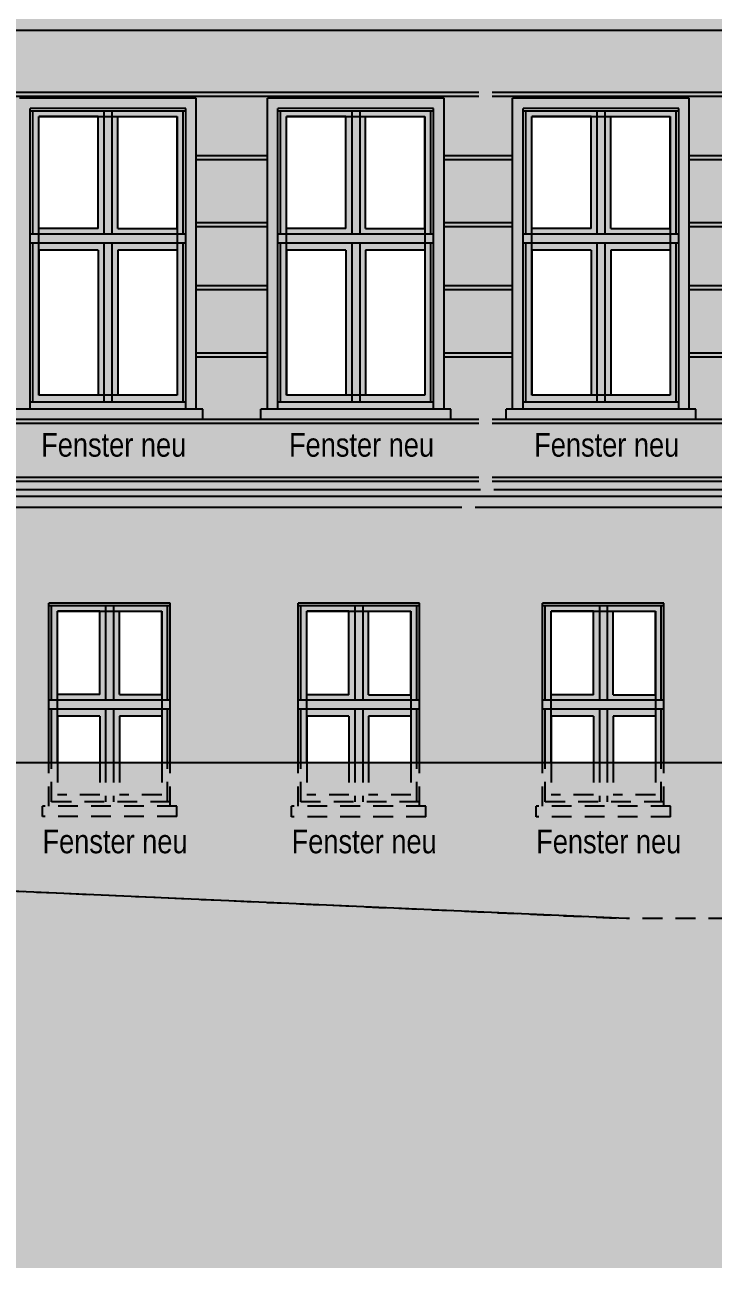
# Model space of a CAD drawing. Header units: metres. Extents: x 11 to 190, y 38 to 70.
# Drawn here: x 72.98 to 78.2, y 37.58 to 47.01 of the extents above; entities that cross this region are included whole.
import ezdxf
from ezdxf.enums import TextEntityAlignment as Align

# ---------------------------------------------------------------- set-up
doc = ezdxf.new("R2010")
doc.units = ezdxf.units.M
doc.header["$LTSCALE"] = 0.01
doc.header["$XCLIPFRAME"] = 2
doc.linetypes.add('AUSGEZOGEN', pattern=[1000, 1000, 0])
doc.linetypes.add('GESTRICHELT', pattern=[9, 6, -3])
for name, color, linetype in [('A_ansicht', 9, 'CONTINUOUS'), ('A_Fensterrahmen', 1, 'CONTINUOUS'), ('A_Glasbild', 7, 'CONTINUOUS'), ('A_Schraff_Fensterrahmen', 255, 'CONTINUOUS'), ('A_Schraff_gelände', 251, 'CONTINUOUS'), ('A_Schraff_Gewaende', 23, 'CONTINUOUS'), ('A_Schraff_Paneel', 14, 'CONTINUOUS'), ('A_Schraff_Sims', 17, 'CONTINUOUS'), ('A_TEXT', 2, 'CONTINUOUS'), ('FASSADE', 7, 'AUSGEZOGEN'), ('FASSADE_STRUKTUR', 8, 'AUSGEZOGEN')]:
    doc.layers.add(name, color=color, linetype=linetype)
doc.styles.add('arial-n', font='ARIALN.TTF')
picture_1 = doc.add_image_def('image1.jpg', size_in_pixel=(60, 84))

msp = doc.modelspace()

# ---------------------------------------------------------------- hatches: boundary and pattern name
at = {"layer": 'A_Schraff_Fensterrahmen'}
h = msp.add_hatch(color=256, dxfattribs=at)
h.paths.add_polyline_path([(73.5804, 46.3587), (73.0404, 46.3587), (73.0404, 45.4268), (73.5804, 45.4268)])
h.paths.add_polyline_path([(73.5354, 46.3177), (73.5354, 45.4677), (73.0854, 45.4677), (73.0854, 46.3177)], flags=16)
h.paths.add_polyline_path([(74.1804, 46.3587), (73.6404, 46.3587), (73.6404, 45.4268), (74.1804, 45.4268)])
h.paths.add_polyline_path([(74.1354, 46.3177), (74.1354, 45.4677), (73.6854, 45.4677), (73.6854, 46.3177)], flags=16)
h.paths.add_polyline_path([(73.5804, 45.3567), (73.0404, 45.3567), (73.0404, 44.1514), (73.5804, 44.1514)])
h.paths.add_polyline_path([(73.5354, 45.304), (73.5354, 44.204), (73.0854, 44.204), (73.0854, 45.304)], flags=16)
h.paths.add_polyline_path([(74.1804, 45.3567), (73.6404, 45.3567), (73.6404, 44.1514), (74.1804, 44.1514)])
h.paths.add_polyline_path([(74.1354, 45.304), (74.1354, 44.204), (73.6854, 44.204), (73.6854, 45.304)], flags=16)
h = msp.add_hatch(color=256, dxfattribs=at)
h.paths.add_polyline_path([(73.6404, 46.3587), (73.5804, 46.3587), (73.5804, 45.4268), (73.6404, 45.4268)])
h.paths.add_polyline_path([(73.6404, 45.3567), (73.5804, 45.3567), (73.5804, 44.1514), (73.6404, 44.1514)])
h = msp.add_hatch(color=256, dxfattribs=at)
h.paths.add_polyline_path([(75.4602, 46.3587), (74.9202, 46.3587), (74.9202, 45.4268), (75.4602, 45.4268)])
h.paths.add_polyline_path([(75.4152, 46.3177), (75.4152, 45.4677), (74.9652, 45.4677), (74.9652, 46.3177)], flags=16)
h.paths.add_polyline_path([(76.0602, 46.3587), (75.5202, 46.3587), (75.5202, 45.4268), (76.0602, 45.4268)])
h.paths.add_polyline_path([(76.0152, 46.3177), (76.0152, 45.4677), (75.5652, 45.4677), (75.5652, 46.3177)], flags=16)
h.paths.add_polyline_path([(75.4602, 45.3567), (74.9202, 45.3567), (74.9202, 44.1513), (75.4602, 44.1513)])
h.paths.add_polyline_path([(75.4152, 45.304), (75.4152, 44.204), (74.9652, 44.204), (74.9652, 45.304)], flags=16)
h.paths.add_polyline_path([(76.0602, 45.3567), (75.5202, 45.3567), (75.5202, 44.1513), (76.0602, 44.1513)])
h.paths.add_polyline_path([(76.0152, 45.304), (76.0152, 44.204), (75.5652, 44.204), (75.5652, 45.304)], flags=16)
h = msp.add_hatch(color=256, dxfattribs=at)
h.paths.add_polyline_path([(75.5202, 46.3587), (75.4602, 46.3587), (75.4602, 45.4268), (75.5202, 45.4268)])
h.paths.add_polyline_path([(75.5202, 45.3567), (75.4602, 45.3567), (75.4602, 44.1513), (75.5202, 44.1513)])
h = msp.add_hatch(color=256, dxfattribs=at)
h.paths.add_polyline_path([(77.3201, 46.3587), (76.7801, 46.3587), (76.7801, 45.4268), (77.3201, 45.4268)])
h.paths.add_polyline_path([(77.2751, 46.3178), (77.2751, 45.4678), (76.8251, 45.4678), (76.8251, 46.3178)], flags=16)
h.paths.add_polyline_path([(77.9201, 46.3587), (77.3801, 46.3587), (77.3801, 45.4268), (77.9201, 45.4268)])
h.paths.add_polyline_path([(77.8751, 46.3178), (77.8751, 45.4678), (77.4251, 45.4678), (77.4251, 46.3178)], flags=16)
h.paths.add_polyline_path([(77.3201, 45.3567), (76.7801, 45.3567), (76.7801, 44.1514), (77.3201, 44.1514)])
h.paths.add_polyline_path([(77.2751, 45.304), (77.2751, 44.204), (76.8251, 44.204), (76.8251, 45.304)], flags=16)
h.paths.add_polyline_path([(77.9201, 45.3567), (77.3801, 45.3567), (77.3801, 44.1514), (77.9201, 44.1514)])
h.paths.add_polyline_path([(77.8751, 45.304), (77.8751, 44.204), (77.4251, 44.204), (77.4251, 45.304)], flags=16)
h = msp.add_hatch(color=256, dxfattribs=at)
h.paths.add_polyline_path([(77.3801, 46.3587), (77.3201, 46.3587), (77.3201, 45.4268), (77.3801, 45.4268)])
h.paths.add_polyline_path([(77.3801, 45.3567), (77.3201, 45.3567), (77.3201, 44.1514), (77.3801, 44.1514)])
h = msp.add_hatch(color=256, dxfattribs=at)
h.paths.add_polyline_path([(74.2004, 44.1514), (73.0204, 44.1514), (73.0204, 44.0987), (74.2004, 44.0987)])
h.paths.add_polyline_path([(74.2004, 45.4268), (73.0204, 45.4268), (73.0204, 45.3567), (74.2004, 45.3567)])
h = msp.add_hatch(color=256, dxfattribs=at)
h.paths.add_polyline_path([(76.0802, 44.1513), (74.9002, 44.1513), (74.9002, 44.0987), (76.0802, 44.0987)])
h.paths.add_polyline_path([(76.0802, 45.4268), (74.9002, 45.4268), (74.9002, 45.3567), (76.0802, 45.3567)])
h = msp.add_hatch(color=256, dxfattribs=at)
h.paths.add_polyline_path([(77.9401, 44.1514), (76.7601, 44.1514), (76.7601, 44.0987), (77.9401, 44.0987)])
h.paths.add_polyline_path([(77.9401, 45.4268), (76.7601, 45.4268), (76.7601, 45.3567), (77.9401, 45.3567)])
h = msp.add_hatch(color=256, dxfattribs=at)
h.paths.add_polyline_path([(74.083, 42.6251), (73.163, 42.6251), (73.163, 42.6051), (74.083, 42.6051)])
h.paths.add_polyline_path([(73.183, 42.6051), (73.163, 42.6051), (73.163, 41.89), (73.183, 41.89)])
h.paths.add_polyline_path([(73.183, 41.8199), (73.163, 41.8199), (73.163, 41.4145), (73.183, 41.4145)])
h.paths.add_polyline_path([(74.083, 41.8199), (74.063, 41.8199), (74.063, 41.4145), (74.083, 41.4145)])
h.paths.add_polyline_path([(74.083, 42.6051), (74.063, 42.6051), (74.063, 41.89), (74.083, 41.89)])
h = msp.add_hatch(color=256, dxfattribs=at)
h.paths.add_polyline_path([(73.593, 42.6051), (73.183, 42.6051), (73.183, 41.89), (73.593, 41.89)])
h.paths.add_polyline_path([(73.548, 42.5641), (73.548, 41.931), (73.228, 41.931), (73.228, 42.5641)], flags=16)
h.paths.add_polyline_path([(74.063, 42.6051), (73.653, 42.6051), (73.653, 41.89), (74.063, 41.89)])
h.paths.add_polyline_path([(74.018, 42.5641), (74.018, 41.931), (73.698, 41.931), (73.698, 42.5641)], flags=16)
h.paths.add_polyline_path([(73.593, 41.8199), (73.183, 41.8199), (73.183, 41.4145), (73.228, 41.4145), (73.228, 41.7672), (73.548, 41.7672), (73.548, 41.4145), (73.593, 41.4145)])
h.paths.add_polyline_path([(74.063, 41.8199), (73.653, 41.8199), (73.653, 41.4145), (73.698, 41.4145), (73.698, 41.7672), (74.018, 41.7672), (74.018, 41.4145), (74.063, 41.4145)])
h = msp.add_hatch(color=256, dxfattribs=at)
h.paths.add_polyline_path([(73.653, 42.6051), (73.593, 42.6051), (73.593, 41.89), (73.653, 41.89)])
h.paths.add_polyline_path([(73.653, 41.8199), (73.593, 41.8199), (73.593, 41.4145), (73.653, 41.4145)])
h = msp.add_hatch(color=256, dxfattribs=at)
h.paths.add_polyline_path([(75.973, 42.625), (75.053, 42.625), (75.053, 42.605), (75.973, 42.605)])
h.paths.add_polyline_path([(75.073, 42.605), (75.053, 42.605), (75.053, 41.8899), (75.073, 41.8899)])
h.paths.add_polyline_path([(75.073, 41.8198), (75.053, 41.8198), (75.053, 41.4144), (75.073, 41.4144)])
h.paths.add_polyline_path([(75.973, 41.8198), (75.953, 41.8198), (75.953, 41.4144), (75.973, 41.4144)])
h.paths.add_polyline_path([(75.973, 42.605), (75.953, 42.605), (75.953, 41.8899), (75.973, 41.8899)])
h = msp.add_hatch(color=256, dxfattribs=at)
h.paths.add_polyline_path([(75.483, 42.605), (75.073, 42.605), (75.073, 41.8899), (75.483, 41.8899)])
h.paths.add_polyline_path([(75.438, 42.564), (75.438, 41.9309), (75.118, 41.9309), (75.118, 42.564)], flags=16)
h.paths.add_polyline_path([(75.953, 42.605), (75.543, 42.605), (75.543, 41.8899), (75.953, 41.8899)])
h.paths.add_polyline_path([(75.908, 42.564), (75.908, 41.9309), (75.588, 41.9309), (75.588, 42.564)], flags=16)
h.paths.add_polyline_path([(75.483, 41.8198), (75.073, 41.8198), (75.073, 41.4144), (75.118, 41.4144), (75.118, 41.7671), (75.438, 41.7671), (75.438, 41.4144), (75.483, 41.4144)])
h.paths.add_polyline_path([(75.953, 41.8198), (75.543, 41.8198), (75.543, 41.4144), (75.588, 41.4144), (75.588, 41.7671), (75.908, 41.7671), (75.908, 41.4144), (75.953, 41.4144)])
h = msp.add_hatch(color=256, dxfattribs=at)
h.paths.add_polyline_path([(75.543, 42.605), (75.483, 42.605), (75.483, 41.8899), (75.543, 41.8899)])
h.paths.add_polyline_path([(75.543, 41.8198), (75.483, 41.8198), (75.483, 41.4144), (75.543, 41.4144)])
h = msp.add_hatch(color=256, dxfattribs=at)
h.paths.add_polyline_path([(77.828, 42.6248), (76.908, 42.6248), (76.908, 42.6048), (77.828, 42.6048)])
h.paths.add_polyline_path([(76.928, 42.6048), (76.908, 42.6048), (76.908, 41.8898), (76.928, 41.8898)])
h.paths.add_polyline_path([(76.928, 41.8197), (76.908, 41.8197), (76.908, 41.4142), (76.928, 41.4142)])
h.paths.add_polyline_path([(77.828, 41.8197), (77.808, 41.8197), (77.808, 41.4142), (77.828, 41.4142)])
h.paths.add_polyline_path([(77.828, 42.6048), (77.808, 42.6048), (77.808, 41.8898), (77.828, 41.8898)])
h = msp.add_hatch(color=256, dxfattribs=at)
h.paths.add_polyline_path([(77.338, 42.6048), (76.928, 42.6048), (76.928, 41.8898), (77.338, 41.8898)])
h.paths.add_polyline_path([(77.293, 42.5639), (77.293, 41.9307), (76.973, 41.9307), (76.973, 42.5639)], flags=16)
h.paths.add_polyline_path([(77.808, 42.6048), (77.398, 42.6048), (77.398, 41.8898), (77.808, 41.8898)])
h.paths.add_polyline_path([(77.763, 42.5639), (77.763, 41.9307), (77.443, 41.9307), (77.443, 42.5639)], flags=16)
h.paths.add_polyline_path([(77.338, 41.8197), (76.928, 41.8197), (76.928, 41.4142), (76.973, 41.4142), (76.973, 41.767), (77.293, 41.767), (77.293, 41.4142), (77.338, 41.4142)])
h.paths.add_polyline_path([(77.808, 41.8197), (77.398, 41.8197), (77.398, 41.4142), (77.443, 41.4142), (77.443, 41.767), (77.763, 41.767), (77.763, 41.4142), (77.808, 41.4142)])
h = msp.add_hatch(color=256, dxfattribs=at)
h.paths.add_polyline_path([(77.398, 42.6048), (77.338, 42.6048), (77.338, 41.8898), (77.398, 41.8898)])
h.paths.add_polyline_path([(77.398, 41.8197), (77.338, 41.8197), (77.338, 41.4142), (77.398, 41.4142)])
for points in [[(74.083, 41.89), (73.163, 41.89), (73.163, 41.8199), (74.083, 41.8199)], [(75.973, 41.8899), (75.053, 41.8899), (75.053, 41.8198), (75.973, 41.8198)], [(77.828, 41.8898), (76.908, 41.8898), (76.908, 41.8197), (77.828, 41.8197)]]:
    msp.add_hatch(color=256, dxfattribs=at).paths.add_polyline_path(points)
at = {"layer": 'A_Schraff_gelände'}
msp.add_hatch(color=256, dxfattribs=at).paths.add_polyline_path([(11.3282, 41.598), (11.3282, 37.5789), (154.2308, 37.5789), (154.2216, 40.16), (110.1494, 40.16), (110.1494, 41.3633), (91.5663, 41.3633), (88.0786, 41.3633), (81.6712, 41.4133), (71.368, 41.4147), (60.93, 41.416), (60.93, 41.5372), (60.58, 41.5372), (60.58, 41.6622), (55.0967, 41.6622), (55.0967, 41.598), (46.9467, 41.598)])
at = {"layer": 'A_Schraff_Gewaende'}
h = msp.add_hatch(color=256, dxfattribs=at)
h.paths.add_polyline_path([(74.2804, 46.4587), (72.9404, 46.4587), (72.9404, 44.0987), (73.0204, 44.0987), (73.0204, 46.3787), (74.2004, 46.3787), (74.2004, 44.0987), (74.2804, 44.0987)])
h.paths.add_polyline_path([(74.3304, 44.0987), (74.2804, 44.0987), (72.8904, 44.0987), (72.8904, 44.0187), (74.3304, 44.0187)])
h = msp.add_hatch(color=256, dxfattribs=at)
h.paths.add_polyline_path([(76.1602, 46.4587), (74.8202, 46.4587), (74.8202, 44.0987), (74.9002, 44.0987), (74.9002, 46.3787), (76.0802, 46.3787), (76.0802, 44.0987), (76.1602, 44.0987)])
h.paths.add_polyline_path([(76.2102, 44.0987), (76.1602, 44.0987), (74.7702, 44.0987), (74.7702, 44.0187), (76.2102, 44.0187)])
h = msp.add_hatch(color=256, dxfattribs=at)
h.paths.add_polyline_path([(78.0201, 46.4587), (76.6801, 46.4587), (76.6801, 44.0987), (76.7601, 44.0987), (76.7601, 46.3787), (77.9401, 46.3787), (77.9401, 44.0987), (78.0201, 44.0987)])
h.paths.add_polyline_path([(78.0701, 44.0987), (78.0201, 44.0987), (76.6301, 44.0987), (76.6301, 44.0187), (78.0701, 44.0187)])
at = {"layer": 'A_Schraff_Paneel'}
h = msp.add_hatch(color=256, dxfattribs=at)
h.paths.add_polyline_path([(59.2, 46.9703), (59.2, 43.4844), (110.3894, 43.4844), (116.8374, 43.4842), (116.8374, 46.9701)])
h.paths.add_polyline_path([(106.5637, 44.0188), (106.5637, 44.0988), (106.6137, 44.0988), (106.6137, 46.4588), (107.9537, 46.4588), (107.9537, 44.0988), (108.0037, 44.0988), (108.0037, 44.0188)], flags=16)
h.paths.add_polyline_path([(104.6616, 44.0188), (104.6616, 44.0988), (104.7116, 44.0988), (104.7116, 46.4588), (106.0516, 46.4588), (106.0516, 44.0988), (106.1016, 44.0988), (106.1016, 44.0188)], flags=16)
h.paths.add_polyline_path([(102.7499, 44.0188), (102.7499, 44.0988), (102.7999, 44.0988), (102.7999, 46.4588), (104.1399, 46.4588), (104.1399, 44.0988), (104.1899, 44.0988), (104.1899, 44.0188)], flags=16)
h.paths.add_polyline_path([(100.89, 44.0188), (100.89, 44.0988), (100.94, 44.0988), (100.94, 46.4588), (102.28, 46.4588), (102.28, 44.0988), (102.33, 44.0988), (102.33, 44.0188)], flags=16)
h.paths.add_polyline_path([(99.0201, 44.0188), (99.0201, 44.0988), (99.0701, 44.0988), (99.0701, 46.4588), (100.4101, 46.4588), (100.4101, 44.0988), (100.4601, 44.0988), (100.4601, 44.0188)], flags=16)
h.paths.add_polyline_path([(97.1502, 44.0187), (97.1502, 44.0987), (97.2002, 44.0987), (97.2002, 46.4587), (98.5402, 46.4587), (98.5402, 44.0987), (98.5902, 44.0987), (98.5902, 44.0187)], flags=16)
h.paths.add_polyline_path([(95.3004, 44.0187), (95.3004, 44.0987), (95.3504, 44.0987), (95.3504, 46.4587), (96.6904, 46.4587), (96.6904, 44.0987), (96.7404, 44.0987), (96.7404, 44.0187)], flags=16)
h.paths.add_polyline_path([(93.4405, 44.0187), (93.4405, 44.0987), (93.4905, 44.0987), (93.4905, 46.4587), (94.8305, 46.4587), (94.8305, 44.0987), (94.8805, 44.0987), (94.8805, 44.0187)], flags=16)
h.paths.add_polyline_path([(91.5592, 44.0187), (91.5592, 44.0987), (91.6092, 44.0987), (91.6092, 46.4587), (92.9492, 46.4587), (92.9492, 44.0987), (92.9992, 44.0987), (92.9992, 44.0187)], flags=16)
h.paths.add_polyline_path([(89.6843, 44.0187), (89.6843, 44.0987), (89.7343, 44.0987), (89.7343, 46.4587), (91.0743, 46.4587), (91.0743, 44.0987), (91.1243, 44.0987), (91.1243, 44.0187)], flags=16)
h.paths.add_polyline_path([(87.8194, 44.0187), (87.8194, 44.0987), (87.8694, 44.0987), (87.8694, 46.4587), (89.2094, 46.4587), (89.2094, 44.0987), (89.2594, 44.0987), (89.2594, 44.0187)], flags=16)
h.paths.add_polyline_path([(85.9495, 44.0187), (85.9495, 44.0987), (85.9995, 44.0987), (85.9995, 46.4587), (87.3395, 46.4587), (87.3395, 44.0987), (87.3895, 44.0987), (87.3895, 44.0187)], flags=16)
h.paths.add_polyline_path([(84.0099, 44.0188), (84.0099, 44.0988), (84.0599, 44.0988), (84.0599, 46.4588), (85.3999, 46.4588), (85.3999, 44.0988), (85.4499, 44.0988), (85.4499, 44.0188)], flags=16)
h.paths.add_polyline_path([(82.1898, 44.0187), (82.1898, 44.0987), (82.2398, 44.0987), (82.2398, 46.4587), (83.5798, 46.4587), (83.5798, 44.0987), (83.6298, 44.0987), (83.6298, 44.0187)], flags=16)
h.paths.add_polyline_path([(80.3499, 44.0187), (80.3499, 44.0987), (80.3999, 44.0987), (80.3999, 46.4587), (81.7399, 46.4587), (81.7399, 44.0987), (81.7899, 44.0987), (81.7899, 44.0187)], flags=16)
h.paths.add_polyline_path([(78.48, 44.0187), (78.48, 44.0987), (78.53, 44.0987), (78.53, 46.4587), (79.87, 46.4587), (79.87, 44.0987), (79.92, 44.0987), (79.92, 44.0187)], flags=16)
h.paths.add_polyline_path([(76.6301, 44.0187), (76.6301, 44.0987), (76.6801, 44.0987), (76.6801, 46.4587), (78.0201, 46.4587), (78.0201, 44.0987), (78.0701, 44.0987), (78.0701, 44.0187)], flags=16)
h.paths.add_polyline_path([(74.7702, 44.0187), (74.7702, 44.0987), (74.8202, 44.0987), (74.8202, 46.4587), (76.1602, 46.4587), (76.1602, 44.0987), (76.2102, 44.0987), (76.2102, 44.0187)], flags=16)
h.paths.add_polyline_path([(72.8904, 44.0187), (72.8904, 44.0987), (72.9404, 44.0987), (72.9404, 46.4587), (74.2804, 46.4587), (74.2804, 44.0987), (74.3304, 44.0987), (74.3304, 44.0187)], flags=16)
h.paths.add_polyline_path([(71.0105, 44.0187), (71.0105, 44.0987), (71.0605, 44.0987), (71.0605, 46.4587), (72.4005, 46.4587), (72.4005, 44.0987), (72.4505, 44.0987), (72.4505, 44.0187)], flags=16)
h.paths.add_polyline_path([(69.1053, 44.0187), (69.1053, 44.0987), (69.1553, 44.0987), (69.1553, 46.4587), (70.4953, 46.4587), (70.4953, 44.0987), (70.5453, 44.0987), (70.5453, 44.0187)], flags=16)
h.paths.add_polyline_path([(67.3304, 44.0187), (67.3304, 44.0987), (67.3804, 44.0987), (67.3804, 46.4587), (68.7204, 46.4587), (68.7204, 44.0987), (68.7704, 44.0987), (68.7704, 44.0187)], flags=16)
h.paths.add_polyline_path([(65.3755, 44.0187), (65.3755, 44.0987), (65.4255, 44.0987), (65.4255, 46.4587), (66.7655, 46.4587), (66.7655, 44.0987), (66.8155, 44.0987), (66.8155, 44.0187)], flags=16)
h.paths.add_polyline_path([(63.5906, 44.0187), (63.5906, 44.0987), (63.6406, 44.0987), (63.6406, 46.4587), (64.9806, 46.4587), (64.9806, 44.0987), (65.0306, 44.0987), (65.0306, 44.0187)], flags=16)
h.paths.add_polyline_path([(61.6463, 44.0187), (61.6463, 44.0987), (61.6963, 44.0987), (61.6963, 46.4587), (63.0363, 46.4587), (63.0363, 44.0987), (63.0863, 44.0987), (63.0863, 44.0187)], flags=16)
h = msp.add_hatch(color=256, dxfattribs=at)
h.paths.add_polyline_path([(59.2, 43.3486), (59.2, 41.6622), (60.58, 41.6622), (60.58, 41.5372), (60.93, 41.5372), (60.93, 41.416), (61.978, 41.4141), (61.978, 42.6258), (62.898, 42.6258), (62.898, 41.4158), (63.858, 41.4156), (63.858, 42.6257), (64.778, 42.6257), (64.778, 41.4141), (65.738, 41.4154), (65.738, 42.6256), (66.658, 42.6256), (66.658, 41.4144), (67.603, 41.4145), (67.603, 42.6255), (68.523, 42.6255), (68.523, 41.4145), (69.473, 41.4148), (69.473, 42.6253), (70.393, 42.6253), (70.393, 41.4146), (71.303, 41.4145), (71.303, 42.6252), (72.223, 42.6252), (72.223, 41.4144), (73.163, 41.4142), (73.163, 42.6251), (74.083, 42.6251), (74.083, 41.4141), (75.053, 41.4142), (75.053, 42.625), (75.973, 42.605), (75.973, 41.4141), (76.908, 41.4141), (76.908, 42.6248), (77.828, 42.6248), (77.828, 41.4141), (78.798, 41.4141), (78.798, 42.6247), (79.718, 42.6247), (79.718, 41.4141), (80.7362, 41.4141), (80.7362, 42.2522), (81.7212, 42.2522), (81.7212, 41.4126), (82.4281, 41.4074), (82.4281, 41.4858), (82.4781, 41.4858), (82.4781, 42.6258), (83.4581, 42.6258), (83.4581, 41.4858), (83.5082, 41.4858), (83.5082, 41.4058), (83.5081, 41.399), (88.0786, 41.3633), (91.6729, 41.3633), (91.6729, 42.4922), (92.7829, 42.4922), (92.7829, 41.3633), (110.3894, 41.3633), (110.3894, 43.3502)])
h.paths.add_polyline_path([(84.2888, 42.6258), (84.2888, 41.4858), (84.2388, 41.4858), (84.2388, 41.4058), (85.3189, 41.4058), (85.3189, 41.4858), (85.2689, 41.4858), (85.2689, 42.6258)], flags=16)
h.paths.add_polyline_path([(86.1274, 42.6258), (86.1274, 41.4858), (86.0774, 41.4858), (86.0774, 41.4058), (87.1575, 41.4058), (87.1575, 41.4858), (87.1075, 41.4858), (87.1075, 42.6258)], flags=16)
h.paths.add_polyline_path([(88.4953, 42.6258), (88.4953, 41.4858), (88.4453, 41.4858), (88.4453, 41.4058), (89.5253, 41.4058), (89.5253, 41.4858), (89.4753, 41.4858), (89.4753, 42.6258)], flags=16)
h.paths.add_polyline_path([(89.9996, 42.6258), (89.9996, 41.4858), (89.9496, 41.4858), (89.9496, 41.4058), (91.0296, 41.4058), (91.0296, 41.4858), (90.9796, 41.4858), (90.9796, 42.6258)], flags=16)
h.paths.add_polyline_path([(93.7046, 42.6258), (93.7046, 41.4858), (93.6546, 41.4858), (93.6546, 41.4058), (94.7346, 41.4058), (94.7346, 41.4858), (94.6846, 41.4858), (94.6846, 42.6258)], flags=16)
h.paths.add_polyline_path([(95.5679, 42.6258), (95.5679, 41.4858), (95.5179, 41.4858), (95.5179, 41.4058), (96.5979, 41.4058), (96.5979, 41.4858), (96.5479, 41.4858), (96.5479, 42.6258)], flags=16)
h.paths.add_polyline_path([(97.4375, 42.6258), (97.4375, 41.4858), (97.3875, 41.4858), (97.3875, 41.4058), (98.4675, 41.4058), (98.4675, 41.4858), (98.4175, 41.4858), (98.4175, 42.6258)], flags=16)
h.paths.add_polyline_path([(99.3197, 42.6258), (99.3197, 41.4858), (99.2697, 41.4858), (99.2697, 41.4058), (100.3498, 41.4058), (100.3498, 41.4858), (100.3029, 41.4858), (100.3029, 42.6258)], flags=16)
h.paths.add_polyline_path([(101.1679, 42.6258), (101.1679, 41.4858), (101.1179, 41.4858), (101.1179, 41.4058), (102.1979, 41.4058), (102.1979, 41.4858), (102.1479, 41.4858), (102.1479, 42.6258)], flags=16)
h.paths.add_polyline_path([(103.0329, 42.6258), (103.0329, 41.4858), (102.9829, 41.4858), (102.9829, 41.4058), (104.0629, 41.4058), (104.0629, 41.4858), (104.0129, 41.4858), (104.0129, 42.6258)], flags=16)
h.paths.add_polyline_path([(104.8979, 42.6258), (104.8979, 41.4858), (104.8479, 41.4858), (104.8479, 41.4058), (105.9279, 41.4058), (105.9279, 41.4858), (105.8779, 41.4858), (105.8779, 42.6258)], flags=16)
at = {"layer": 'A_Schraff_Sims'}
for points in [[(116.6624, 46.9704), (116.6429, 47.0578), (59.001, 47.0578), (59.001, 46.9703)], [(59.18, 43.4844), (59.04, 43.4344), (59.051, 43.3502), (130.1924, 43.3502), (130.2034, 43.4342), (130.0524, 43.4842)]]:
    msp.add_hatch(color=256, dxfattribs=at).paths.add_polyline_path(points)

# ---------------------------------------------------------------- linework, layer by layer
at = {"layer": 'A_ansicht', "color": 2, "linetype": 'GESTRICHELT', "ltscale": 2.5}
for p, q in [((73.163, 41.0851), (73.163, 41.4141)), ((73.183, 41.1184), (73.183, 41.4141)), ((73.228, 41.4141), (73.228, 41.1711)), ((73.548, 41.4141), (73.548, 41.1711)), ((73.593, 41.4141), (73.593, 41.1184)), ((73.653, 41.4141), (73.653, 41.1184)), ((73.698, 41.4141), (73.698, 41.1711)), ((74.018, 41.4141), (74.018, 41.1711)), ((74.063, 41.1184), (74.063, 41.4141)), ((74.083, 41.0851), (74.083, 41.4141)), ((75.053, 41.085), (75.053, 41.4141)), ((75.073, 41.1183), (75.073, 41.4141)), ((75.118, 41.4141), (75.118, 41.171)), ((75.438, 41.4141), (75.438, 41.171)), ((75.483, 41.4141), (75.483, 41.1183)), ((75.543, 41.4141), (75.543, 41.1183)), ((75.588, 41.4141), (75.588, 41.171)), ((75.908, 41.4141), (75.908, 41.171)), ((75.953, 41.1183), (75.953, 41.4141)), ((75.973, 41.085), (75.973, 41.4141)), ((76.908, 41.0848), (76.908, 41.4141)), ((76.928, 41.1182), (76.928, 41.4141)), ((76.973, 41.4141), (76.973, 41.1709)), ((77.293, 41.4141), (77.293, 41.1709)), ((77.338, 41.4141), (77.338, 41.1182)), ((77.398, 41.4141), (77.398, 41.1182)), ((77.443, 41.4141), (77.443, 41.1709)), ((77.763, 41.4141), (77.763, 41.1709)), ((77.808, 41.1182), (77.808, 41.4141)), ((77.828, 41.0848), (77.828, 41.4141)), ((73.548, 41.1711), (73.228, 41.1711)), ((74.018, 41.1711), (73.698, 41.1711)), ((75.438, 41.171), (75.118, 41.171)), ((75.908, 41.171), (75.588, 41.171)), ((77.293, 41.1709), (76.973, 41.1709)), ((77.763, 41.1709), (77.443, 41.1709)), ((73.113, 41.0051), (73.113, 41.0851)), ((74.133, 41.0851), (73.113, 41.0851)), ((74.083, 41.1184), (73.163, 41.1184)), ((74.133, 41.0051), (74.133, 41.0851)), ((75.003, 41.005), (75.003, 41.085)), ((76.023, 41.085), (75.003, 41.085)), ((75.973, 41.1183), (75.053, 41.1183)), ((76.023, 41.005), (76.023, 41.085)), ((76.858, 41.0048), (76.858, 41.0848)), ((77.878, 41.0848), (76.858, 41.0848)), ((77.828, 41.1182), (76.908, 41.1182)), ((77.878, 41.0048), (77.878, 41.0848)), ((74.133, 41.0051), (73.113, 41.0051)), ((76.023, 41.005), (75.003, 41.005)), ((77.878, 41.0048), (76.858, 41.0048)), ((62.33, 40.916), (77.5448, 40.2322)), ((91.5663, 40.2322), (77.5448, 40.2322))]:
    msp.add_line(p, q, dxfattribs=at)
at = {"layer": 'A_Fensterrahmen'}
for p, q in [((74.2004, 46.3587), (73.0204, 46.3587)), ((73.0404, 45.4268), (73.0404, 46.3587)), ((73.5804, 46.3587), (73.5804, 45.4268)), ((73.6404, 46.3587), (73.6404, 45.4268)), ((74.1804, 45.4268), (74.1804, 46.3587)), ((76.0802, 46.3587), (74.9002, 46.3587)), ((74.9202, 45.4268), (74.9202, 46.3587)), ((75.4602, 46.3587), (75.4602, 45.4268)), ((75.5202, 46.3587), (75.5202, 45.4268)), ((76.0602, 45.4268), (76.0602, 46.3587)), ((77.9401, 46.3587), (76.7601, 46.3587)), ((76.7801, 45.4268), (76.7801, 46.3587)), ((77.3201, 46.3587), (77.3201, 45.4268)), ((77.3801, 46.3587), (77.3801, 45.4268)), ((77.9201, 45.4268), (77.9201, 46.3587)), ((73.0854, 45.4677), (73.0854, 46.3177)), ((73.5354, 46.3177), (73.0854, 46.3177)), ((73.5354, 45.4677), (73.5354, 46.3177)), ((73.6854, 45.4677), (73.6854, 46.3177)), ((73.6854, 46.3177), (74.1354, 46.3177)), ((74.1354, 45.4677), (74.1354, 46.3177)), ((74.9652, 45.4677), (74.9652, 46.3177)), ((75.4152, 46.3177), (74.9652, 46.3177)), ((75.4152, 45.4677), (75.4152, 46.3177)), ((75.5652, 45.4677), (75.5652, 46.3177)), ((75.5652, 46.3177), (76.0152, 46.3177)), ((76.0152, 45.4677), (76.0152, 46.3177)), ((76.8251, 45.4678), (76.8251, 46.3178)), ((77.2751, 46.3178), (76.8251, 46.3178)), ((77.2751, 45.4678), (77.2751, 46.3178)), ((77.4251, 45.4678), (77.4251, 46.3178)), ((77.4251, 46.3178), (77.8751, 46.3178)), ((77.8751, 45.4678), (77.8751, 46.3178)), ((74.2004, 45.4268), (73.0204, 45.4268)), ((73.5354, 45.4677), (73.0854, 45.4677)), ((73.6854, 45.4677), (74.1354, 45.4677)), ((76.0802, 45.4268), (74.9002, 45.4268)), ((75.4152, 45.4677), (74.9652, 45.4677)), ((75.5652, 45.4677), (76.0152, 45.4677)), ((77.9401, 45.4268), (76.7601, 45.4268)), ((77.2751, 45.4678), (76.8251, 45.4678)), ((77.4251, 45.4678), (77.8751, 45.4678)), ((74.2004, 45.3567), (73.0204, 45.3567)), ((73.0404, 44.1514), (73.0404, 45.3567)), ((73.5354, 45.304), (73.0854, 45.304)), ((73.0854, 45.304), (73.0854, 44.204)), ((73.5354, 45.304), (73.5354, 44.204)), ((73.5804, 45.3567), (73.5804, 44.1514)), ((73.6404, 45.3567), (73.6404, 44.1514)), ((73.6854, 45.304), (73.6854, 44.204)), ((74.1354, 45.304), (73.6854, 45.304)), ((74.1354, 45.304), (74.1354, 44.204)), ((74.1804, 44.1514), (74.1804, 45.3567)), ((76.0802, 45.3567), (74.9002, 45.3567)), ((74.9202, 44.1513), (74.9202, 45.3567)), ((75.4152, 45.304), (74.9652, 45.304)), ((74.9652, 45.304), (74.9652, 44.204)), ((75.4152, 45.304), (75.4152, 44.204)), ((75.4602, 45.3567), (75.4602, 44.1513)), ((75.5202, 45.3567), (75.5202, 44.1513)), ((76.0152, 45.304), (75.5652, 45.304)), ((75.5652, 45.304), (75.5652, 44.204)), ((76.0152, 45.304), (76.0152, 44.204)), ((76.0602, 44.1513), (76.0602, 45.3567)), ((77.9401, 45.3567), (76.7601, 45.3567)), ((76.7801, 44.1514), (76.7801, 45.3567)), ((77.2751, 45.304), (76.8251, 45.304)), ((76.8251, 45.304), (76.8251, 44.204)), ((77.2751, 45.304), (77.2751, 44.204)), ((77.3201, 45.3567), (77.3201, 44.1514)), ((77.3801, 45.3567), (77.3801, 44.1514)), ((77.8751, 45.304), (77.4251, 45.304)), ((77.4251, 45.304), (77.4251, 44.204)), ((77.8751, 45.304), (77.8751, 44.204)), ((77.9201, 44.1514), (77.9201, 45.3567)), ((73.5354, 44.204), (73.0854, 44.204)), ((74.1354, 44.204), (73.6854, 44.204)), ((75.4152, 44.204), (74.9652, 44.204)), ((76.0152, 44.204), (75.5652, 44.204)), ((77.2751, 44.204), (76.8251, 44.204)), ((77.8751, 44.204), (77.4251, 44.204)), ((74.2004, 44.1514), (73.0204, 44.1514)), ((76.0802, 44.1513), (74.9002, 44.1513)), ((77.9401, 44.1514), (76.7601, 44.1514)), ((74.083, 42.6051), (73.163, 42.6051)), ((73.183, 41.89), (73.183, 42.6051)), ((73.548, 42.5641), (73.228, 42.5641)), ((73.228, 41.931), (73.228, 42.5641)), ((73.548, 41.931), (73.548, 42.5641)), ((73.593, 42.6051), (73.593, 41.89)), ((73.653, 42.6051), (73.653, 41.89)), ((73.698, 41.931), (73.698, 42.5641)), ((73.698, 42.5641), (74.018, 42.5641)), ((74.018, 41.931), (74.018, 42.5641)), ((74.063, 41.89), (74.063, 42.6051)), ((75.973, 42.605), (75.053, 42.605)), ((75.073, 41.8899), (75.073, 42.605)), ((75.438, 42.564), (75.118, 42.564)), ((75.118, 41.9309), (75.118, 42.564)), ((75.438, 41.9309), (75.438, 42.564)), ((75.483, 42.605), (75.483, 41.8899)), ((75.543, 42.605), (75.543, 41.8899)), ((75.588, 41.9309), (75.588, 42.564)), ((75.588, 42.564), (75.908, 42.564)), ((75.908, 41.9309), (75.908, 42.564)), ((75.953, 41.8899), (75.953, 42.605)), ((77.828, 42.6048), (76.908, 42.6048)), ((76.928, 41.8898), (76.928, 42.6048)), ((76.973, 41.9307), (76.973, 42.5639)), ((77.293, 42.5639), (76.973, 42.5639)), ((77.293, 41.9307), (77.293, 42.5639)), ((77.338, 42.6048), (77.338, 41.8898)), ((77.398, 42.6048), (77.398, 41.8898)), ((77.443, 42.5639), (77.763, 42.5639)), ((77.443, 41.9307), (77.443, 42.5639)), ((77.763, 41.9307), (77.763, 42.5639)), ((77.808, 41.8898), (77.808, 42.6048)), ((73.548, 41.931), (73.228, 41.931)), ((73.698, 41.931), (74.018, 41.931)), ((75.438, 41.9309), (75.118, 41.9309)), ((75.588, 41.9309), (75.908, 41.9309)), ((77.293, 41.9307), (76.973, 41.9307)), ((77.443, 41.9307), (77.763, 41.9307)), ((74.083, 41.89), (73.163, 41.89)), ((74.083, 41.8199), (73.163, 41.8199)), ((73.183, 41.4141), (73.183, 41.8199)), ((73.593, 41.8199), (73.593, 41.4141)), ((73.653, 41.8199), (73.653, 41.4141)), ((74.063, 41.4141), (74.063, 41.8199)), ((75.973, 41.8899), (75.053, 41.8899)), ((75.973, 41.8198), (75.053, 41.8198)), ((75.073, 41.4141), (75.073, 41.8198)), ((75.483, 41.8198), (75.483, 41.4141)), ((75.543, 41.8198), (75.543, 41.4141)), ((75.953, 41.4141), (75.953, 41.8198)), ((77.828, 41.8898), (76.908, 41.8898)), ((77.828, 41.8197), (76.908, 41.8197)), ((76.928, 41.4141), (76.928, 41.8197)), ((77.338, 41.8197), (77.338, 41.4141)), ((77.398, 41.8197), (77.398, 41.4141)), ((77.808, 41.4141), (77.808, 41.8197)), ((73.548, 41.7672), (73.228, 41.7672)), ((73.228, 41.7672), (73.228, 41.4141)), ((73.548, 41.7672), (73.548, 41.4141)), ((73.698, 41.7672), (73.698, 41.4141)), ((74.018, 41.7672), (73.698, 41.7672)), ((74.018, 41.7672), (74.018, 41.4141)), ((75.438, 41.7671), (75.118, 41.7671)), ((75.118, 41.7671), (75.118, 41.4141)), ((75.438, 41.7671), (75.438, 41.4141)), ((75.908, 41.7671), (75.588, 41.7671)), ((75.588, 41.7671), (75.588, 41.4141)), ((75.908, 41.7671), (75.908, 41.4141)), ((77.293, 41.767), (76.973, 41.767)), ((76.973, 41.767), (76.973, 41.4141)), ((77.293, 41.767), (77.293, 41.4141)), ((77.763, 41.767), (77.443, 41.767)), ((77.443, 41.767), (77.443, 41.4141)), ((77.763, 41.767), (77.763, 41.4141))]:
    msp.add_line(p, q, dxfattribs=at)
at = {"layer": 'A_Schraff_gelände'}
msp.add_line((77.5448, 40.2322), (62.33, 40.9058), dxfattribs=at)
at = {"layer": 'FASSADE'}
for p, q in [((110.5884, 46.9703), (59.001, 46.9703)), ((74.2804, 46.4587), (72.9404, 46.4587)), ((74.2804, 44.0987), (74.2804, 46.4587)), ((74.8202, 44.0987), (74.8202, 46.4587)), ((76.1602, 46.4587), (74.8202, 46.4587)), ((76.1602, 44.0987), (76.1602, 46.4587)), ((76.6801, 44.0987), (76.6801, 46.4587)), ((78.0201, 46.4587), (76.6801, 46.4587)), ((78.0201, 44.0987), (78.0201, 46.4587)), ((73.0204, 44.0987), (73.0204, 46.3787)), ((74.2004, 46.3787), (73.0204, 46.3787)), ((74.2004, 44.0987), (74.2004, 46.3787)), ((74.9002, 44.0987), (74.9002, 46.3787)), ((76.0802, 46.3787), (74.9002, 46.3787)), ((76.0802, 44.0987), (76.0802, 46.3787)), ((76.7601, 44.0987), (76.7601, 46.3787)), ((77.9401, 46.3787), (76.7601, 46.3787)), ((77.9401, 44.0987), (77.9401, 46.3787)), ((74.3304, 44.0987), (72.8904, 44.0987)), ((74.3304, 44.0187), (74.3304, 44.0987)), ((76.2102, 44.0987), (74.7702, 44.0987)), ((74.7702, 44.0187), (74.7702, 44.0987)), ((76.2102, 44.0187), (76.2102, 44.0987)), ((78.0701, 44.0987), (76.6301, 44.0987)), ((76.6301, 44.0187), (76.6301, 44.0987)), ((78.0701, 44.0187), (78.0701, 44.0987)), ((74.3304, 44.0187), (72.8904, 44.0187)), ((76.2102, 44.0187), (74.7702, 44.0187)), ((78.0701, 44.0187), (76.6301, 44.0187)), ((110.5494, 43.4344), (59.04, 43.4344)), ((116.8374, 43.4844), (59.18, 43.4844)), ((116.6954, 43.3502), (59.051, 43.3502)), ((74.083, 42.6251), (73.163, 42.6251)), ((73.163, 41.4141), (73.163, 42.6251)), ((74.083, 41.4141), (74.083, 42.6251)), ((75.973, 42.625), (75.053, 42.625)), ((75.053, 41.4141), (75.053, 42.625)), ((75.973, 41.4141), (75.973, 42.625)), ((77.828, 42.6248), (76.908, 42.6248)), ((76.908, 41.4141), (76.908, 42.6248)), ((77.828, 41.4141), (77.828, 42.6248)), ((81.5697, 41.4141), (60.93, 41.4141))]:
    msp.add_line(p, q, dxfattribs=at)
at = {"layer": 'FASSADE_STRUKTUR', "color": 2}
for p, q in [((116.8244, 46.5006), (59.2, 46.5006)), ((116.8244, 46.4706), (59.2, 46.4706)), ((74.8202, 46.0192), (74.2804, 46.0192)), ((74.8202, 45.9892), (74.2804, 45.9892)), ((76.6801, 46.0192), (76.1602, 46.0192)), ((76.6801, 45.9892), (76.1602, 45.9892)), ((78.53, 46.0192), (78.0201, 46.0192)), ((78.53, 45.9892), (78.0201, 45.9892)), ((74.8202, 45.5125), (74.2804, 45.5125)), ((74.8202, 45.4825), (74.2804, 45.4825)), ((76.6801, 45.5125), (76.1602, 45.5125)), ((76.6801, 45.4825), (76.1602, 45.4825)), ((78.53, 45.5125), (78.0201, 45.5125)), ((78.53, 45.4825), (78.0201, 45.4825)), ((74.8202, 45.0344), (74.2804, 45.0344)), ((76.6801, 45.0344), (76.1602, 45.0344)), ((78.53, 45.0344), (78.0201, 45.0344)), ((74.8202, 45.0044), (74.2804, 45.0044)), ((76.6801, 45.0044), (76.1602, 45.0044)), ((78.53, 45.0044), (78.0201, 45.0044)), ((74.8202, 44.5222), (74.2804, 44.5222)), ((74.8202, 44.4922), (74.2804, 44.4922)), ((76.6801, 44.5222), (76.1602, 44.5222)), ((76.6801, 44.4922), (76.1602, 44.4922)), ((78.53, 44.5222), (78.0201, 44.5222)), ((78.53, 44.4922), (78.0201, 44.4922)), ((116.8244, 44.0184), (59.2, 44.0184)), ((116.8244, 43.9884), (59.2, 43.9884)), ((116.8244, 43.579), (59.2, 43.579)), ((116.8244, 43.549), (59.2, 43.549))]:
    msp.add_line(p, q, dxfattribs=at)

# ---------------------------------------------------------------- texts
at = {"layer": 'A_TEXT', "linetype": 'Continuous', "style": 'arial-n'}
for p in [(73.654, 43.6831), (75.5339, 43.6831), (77.3938, 43.6832), (73.6641, 40.6733), (75.554, 40.6732), (77.4091, 40.673)]:
    msp.add_text('Fenster neu', height=0.18, dxfattribs=at).set_placement(p, align=Align.BOTTOM_CENTER)

# ---------------------------------------------------------------- pictures from other files: only their frames are drawn
at = {"layer": 'A_Glasbild'}
image = msp.add_image(picture_1, insert=(74.6159, 46.3177), size_in_units=(1.5305, 2.1427), rotation=180, dxfattribs=at)
image.set_boundary_path([(18.337, 0.637), (59.5, 83.5)])
image = msp.add_image(picture_1, insert=(76.4958, 46.3177), size_in_units=(1.5305, 2.1427), rotation=180, dxfattribs=at)
image.set_boundary_path([(18.337, 0.637), (59.5, 83.5)])
image = msp.add_image(picture_1, insert=(78.3556, 46.3178), size_in_units=(1.5305, 2.1427), rotation=180, dxfattribs=at)
image.set_boundary_path([(18.337, 0.637), (59.5, 83.5)])
image = msp.add_image(picture_1, insert=(74.7585, 42.5641), size_in_units=(1.5305, 2.1427), rotation=180, dxfattribs=at)
image.set_boundary_path([(28.53, 38.388), (59.5, 83.5)])
image = msp.add_image(picture_1, insert=(76.6485, 42.564), size_in_units=(1.5305, 2.1427), rotation=180, dxfattribs=at)
image.set_boundary_path([(28.53, 38.388), (59.5, 83.5)])
image = msp.add_image(picture_1, insert=(78.5035, 42.5639), size_in_units=(1.5305, 2.1427), rotation=180, dxfattribs=at)
image.set_boundary_path([(28.53, 38.388), (59.5, 83.5)])

doc.saveas('drawing.dxf')
